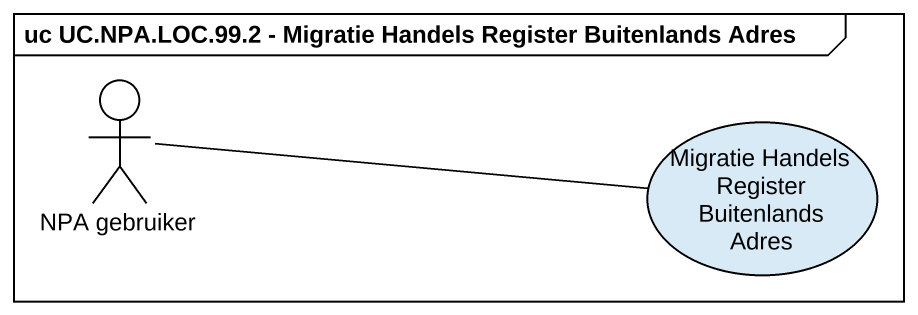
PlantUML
@startuml
mainframe uc UC.NPA.LOC.99.2 - Migratie Handels Register Buitenlands Adres
actor "NPA gebruiker" as NPA_gebruiker
usecase "Migratie Handels Register Buitenlands Adres" as Migratie_Handels_Register
NPA_gebruiker -right- Migratie_Handels_Register
@enduml
